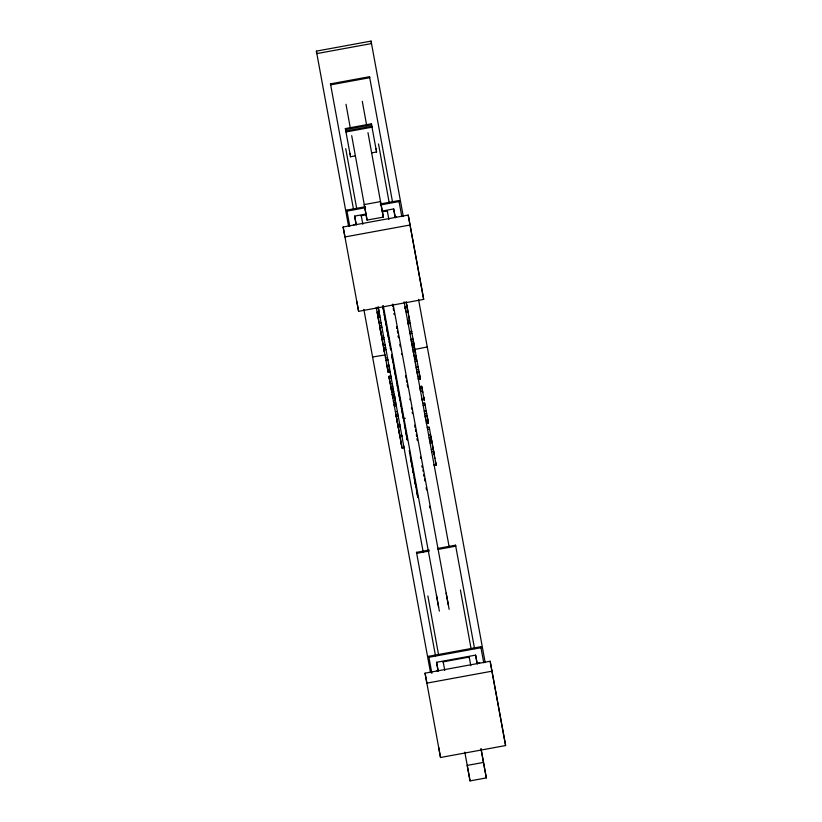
<?xml version="1.0" encoding="UTF-8"?>
<svg xmlns="http://www.w3.org/2000/svg" width="822" height="822" viewBox="0 0 822 822"><rect width="100%" height="100%" fill="white"/><g stroke="black" fill="none" stroke-linecap="round" stroke-linejoin="round"><path stroke-width="1.23" d="M371.061 41.1L371.513 43.566L316.84 53.594L316.388 51.128L371.061 41.1L403.253 216.217M369.53 76.703L369.705 77.7L330.66 84.861L330.475 83.865L369.53 76.703L392.608 202.418M371.4 123.814L371.575 124.81L345.538 129.588L345.363 128.592L371.4 123.814L376.558 151.988L371.606 152.902M345.363 128.592L350.532 156.766L355.484 155.851M365.574 207.699L346.976 211.11L346.802 210.113L365.4 206.702M380.267 203.969L398.865 200.558L401.824 216.679M380.452 204.966L399.05 201.554L398.865 200.558M354.631 216.114L356.224 224.786L354.631 216.114L365.965 214.028M382.343 211.028L393.676 208.952L395.269 217.625M362.831 224.262L361.269 215.672L366.232 214.758M382.343 211.799L387.306 210.894L387.532 212.138M383.34 217.1L380.494 201.606L364.228 204.596L367.074 220.08L383.34 217.1L367.968 132.661M353.522 224.776L356.121 224.303M395.177 217.131L396.481 216.895M343.134 227.006L408.215 215.066L421.871 289.426L423.679 299.383L358.598 311.322L343.134 227.006L344.942 236.952L410.024 225.012L408.215 215.066M377.452 314.004L376.373 308.096L378.326 307.736L379.076 311.815L377.123 312.175L377.452 314.004L379.404 313.644M377.709 315.401L379.713 315.278L377.709 315.401L381.542 336.229L383.494 335.879M407.948 311.497L405.996 311.846L405.349 308.301M378.11 317.528L380.052 317.128M381.079 322.748L379.127 323.108L377.76 315.638M407.589 320.498L409.541 320.148M379.62 325.769L381.572 325.409M407.681 321.063L409.644 320.703L406.14 301.612M381.932 327.392L379.97 327.701L379.867 327.135L381.079 333.711M408.082 323.221L410.034 322.861L415.572 352.977M381.798 337.626L383.802 337.503L381.798 337.626L385.107 355.69M410.003 333.681L411.966 333.342M382.189 339.763L384.131 339.352M412.993 338.972L411.041 339.332L411.524 341.983L413.476 341.623M385.169 344.983L383.216 345.343L381.85 337.863M383.699 347.994L385.652 347.634M411.904 344.048L413.856 343.699M384.059 349.977L386.011 349.617M414.113 345.086L412.161 345.446L411.73 343.082M412.5 347.274L414.452 346.915L413.261 340.359M385.076 354.94L372.613 356.995M415.336 351.672L415.131 350.614L413.178 350.973L413.384 352.032L415.336 351.672L416.435 357.714L414.483 358.073M385.056 355.412L385.569 358.197L387.522 357.837M385.888 359.902L387.85 359.543L387.943 360.108L385.991 360.468L385.888 359.902L388.169 372.315L390.121 371.955M416.692 359.111L414.74 359.461L416.744 359.337L420.361 379.024L418.398 379.384L418.306 378.819L420.258 378.469L420.361 379.024M415.1 361.444L417.062 361.094M388.025 371.544L386.905 365.41L388.857 365.05L389.618 369.222L387.665 369.581L388.025 371.544L389.977 371.184M418.09 366.725L416.138 367.085L416.62 369.746L418.583 369.386M392.885 398.012L388.909 376.384L390.861 376.024M388.909 376.384L390.912 376.26M417.001 371.811L418.953 371.452M389.309 378.51L391.241 378.099M419.847 376.291L417.895 376.651L417.134 372.479L419.086 372.119L420.206 378.254L418.254 378.603M392.279 383.73L390.327 384.09L388.96 376.61M390.81 386.751L392.762 386.391M391.18 388.724L393.132 388.364M391.436 390.121L393.389 389.762M423.649 396.985L424.327 400.674L421.686 386.278L419.734 386.638L420.597 391.364L422.549 391.015M393.748 391.724L391.796 392.073L390.573 385.384L391.077 388.107M392.258 394.611L394.211 394.252M394.622 396.481L394.426 395.444L392.474 395.803L392.669 396.841L394.622 396.481L395.361 400.55L393.409 400.91L393.748 402.739L395.701 402.39M396.348 405.863L394.396 406.222L394.005 404.136L396.009 404.013M424.779 403.16L422.827 403.52L424.779 403.16L428.447 423.073L426.495 423.433L426.392 422.878M423.186 405.493L425.149 405.154M395.423 411.853L397.375 411.493M397.858 414.144L395.906 414.504L397.827 424.974L399.78 424.614M424.234 411.144L426.186 410.784M398.228 416.127L396.266 416.435L396.163 415.87M424.717 413.795L426.669 413.435M403.027 416.836L403.366 418.665L405.318 418.316M425.097 415.86L427.05 415.5M399.852 424.953L397.899 425.303L396.615 418.285M427.933 420.34L425.981 420.7L425.221 416.528L427.173 416.168L428.293 422.303L426.341 422.662M398.228 427.132L400.18 426.772L400.078 426.207L398.125 426.567L398.228 427.132L399.924 436.338L401.876 435.979M429.187 427.142L427.235 427.502L429.238 427.378L433.636 451.412L431.684 451.771M427.594 429.474L429.567 429.176M428.632 435.115L430.584 434.756M429.115 437.777L431.067 437.417M429.495 439.842L431.447 439.482M429.752 441.239L431.704 440.88M401.588 445.411L402.071 448.072L404.023 447.723L403.684 445.863M430.091 443.068L432.043 442.709L430.851 436.153M431.283 449.583L433.235 449.223M435.783 463.084L436.163 465.149L434.211 465.509L434.047 464.636M429.279 551.028L416.682 553.34L416.497 552.343L429.094 550.041M437.91 548.418L455.552 545.181L474.551 648.64M438.095 549.415L455.727 546.178L455.552 545.181M480.798 646.739L480.973 647.736L428.909 657.281L428.724 656.285L480.798 646.739L483.757 662.851M436.554 662.285L438.147 670.958L436.554 662.285L475.609 655.124L477.202 663.796M444.764 670.433L443.202 661.844L469.228 657.066L469.465 658.309M436.749 670.711L438.054 670.475M477.109 663.313L479.709 662.83M425.056 673.177L490.148 661.237L503.804 735.598L505.612 745.554L440.52 757.494L425.056 673.177L426.865 683.133L491.957 671.194L490.148 661.237M480.973 748.647L483.48 762.426L467.204 765.405L470.05 780.9L486.326 777.91L481.096 749.14M411.647 331.585L411.503 330.834M403.674 420.299L407.28 439.986L407.178 439.421M409.233 450.61L415.316 483.788L414.206 477.654M394.005 404.136L399.461 433.821M434.324 455.141L432.444 444.856M393.82 366.704L393.666 365.821M415.202 483.1L415.603 485.309M414.905 349.34L415.079 350.264M420.504 457.022L420.669 457.936M389.217 341.592L389.412 342.64M389.484 343.103L390.758 350.038L390.429 348.209M392.207 394.293L392.402 395.341M407.373 308.342L407.034 306.524M423.895 398.321L423.762 397.571M405.421 308.702L405.082 306.883M423.731 474.623L423.905 475.558M411.277 461.738L411.606 463.516M411.668 463.896L411.873 465.016M412.325 467.461L412.11 466.28M412.87 470.4L412.541 468.663M401.804 435.547L401.989 436.595M400.037 436.944L400.365 438.722M400.427 439.102L401.732 446.223M401.085 442.668L400.869 441.496M406.859 305.579L406.982 306.205M433.954 453.056L433.533 450.775M433.965 453.148L434.17 454.278M436.163 465.149L433.913 452.891M421.933 398.66L422.303 400.622M394.149 313.511L394.313 314.405M396.584 326.735L396.821 328.029M396.636 327.043L396.923 328.584M398.536 337.431L398.228 335.766L398.598 337.75M412.295 412.346L412.449 413.158M415.511 429.834L415.829 431.571M424.08 476.544L423.772 474.849M387.152 330.403L387.676 333.218M392.022 356.871L391.58 354.488L394.211 368.811M393.553 365.245L394.118 368.297M398.588 392.68L399.112 395.495M411.236 461.532L410.815 459.19L410.949 459.94M412.829 470.194L413.312 472.866L413.168 472.075M415.911 486.953L415.583 485.206L415.768 486.213M399.574 434.396L400.006 436.739M401.311 443.87L401.516 445.021L399.708 435.157M410.024 225.012L423.679 299.383M491.957 671.194L505.612 745.554M418.521 299.311L485.186 662.563M416.435 357.714L416.076 355.751L414.124 356.111L413.384 352.032M404.136 301.797L449.295 547.637M405.277 307.921L405.421 308.692M412.356 346.494L412.963 349.782L427.286 346.966M415.326 362.625L415.737 364.876M483.48 762.426L486.326 777.91M393.111 304.232L449.131 609.349M392.505 304.551L392.731 305.784M393.224 308.476L393.574 310.418M397.386 331.132L397.735 333.044M399.821 344.377L400.232 346.627M405.575 375.767L405.996 378.017M406.428 380.339L406.767 382.189M407.209 384.604L407.65 387.028M409.829 398.927L410.003 399.852M411.442 407.691L411.688 409.058M412.336 412.572L412.51 413.528M415.768 431.262L415.48 429.701M416.333 434.283L416.713 436.4M417.083 438.373L417.473 440.52M420.515 457.104L420.73 458.296M422.436 467.584L422.231 466.423M422.878 469.968L423.125 471.325M426.115 487.58L426.536 489.871M429.536 506.218L429.855 507.986M394.18 313.696L394.334 314.538M383.278 305.65L439.369 611.136M415.285 483.552L417.843 497.526L416.723 491.371M382.662 305.918L383.617 311.158M385.467 321.186L383.782 312.052L383.884 312.607M387.368 331.543L385.744 322.707M387.583 332.684L389.905 345.312M394.426 369.982L394.098 368.153L397.571 387.1M394.95 372.89L395.361 375.079M395.516 375.911L396.029 378.685M396.543 381.5L396.903 383.463M397.18 384.984L398.804 393.82M398.999 394.868L401.136 406.52M401.424 408.133L401.835 410.332M401.989 411.154L402.503 413.939M386.206 325.224L384.234 314.456M378.099 306.575L423.258 552.415M361.269 215.672L361.495 216.905M443.202 661.844L443.428 663.087M376.26 307.418L376.599 309.278M384.46 352.114L383.442 346.535L384.48 352.258M401.907 447.147L402.071 448.072M330.475 83.865L353.563 209.589M416.497 552.343L435.496 655.802M346.802 210.113L349.761 226.225M428.724 656.285L431.869 673.393M316.388 51.128L348.579 226.245M363.848 309.339L430.512 672.591M475.609 655.124L477.192 663.827M393.676 208.952L395.259 217.655M460.412 589.97L471.181 649.257M378.51 143.942L389.258 203.106M434.807 457.741L434.91 458.296M435.403 460.998L435.752 462.92M418.079 366.612L418.182 367.177M421.686 386.278L422.806 392.433M426.166 410.661L426.269 411.226M428.344 422.518L428.447 423.073M406.654 304.407L406.787 305.157M407.085 306.76L408.205 312.894M408.781 315.977L408.883 316.532M409.027 317.333L409.13 317.888M409.171 318.124L410.291 324.258M469.228 657.066L470.8 665.656M407.435 319.666L408.339 324.618M387.306 210.894L388.868 219.484M375.952 148.607L376.127 149.604M376.384 150.991L376.558 151.988M362.276 101.311L366.725 125.653M446.171 593.114L448.309 604.869M422.046 465.427L422.405 467.399M424.522 478.897L424.902 480.983M414.658 425.19L415.089 427.563M417.288 439.503L417.422 440.263M392.454 304.274L392.895 306.709M396.749 327.68L396.851 328.183M401.578 353.922L401.681 354.488M436.451 595.118L438.629 607.088M464.82 752.12L470.05 780.9M413.528 474.017L413.63 474.571M398.146 390.193L400.047 400.591M400.571 403.407L403.366 418.665M405.01 427.574L405.102 428.128M406.017 433.081L407.137 439.205M346 104.302L350.326 128.119M351.693 135.64L367.074 220.08M382.816 306.77L383.278 309.278M386.71 327.916L388.806 339.383M391.94 356.46L392.32 358.526M392.402 358.947L392.618 360.17M392.926 361.803L393.029 362.348M349.915 153.385L350.09 154.372M350.347 155.769L350.532 156.766M398.804 430.204L399.924 436.338M380.319 329.54L381.542 336.229M385.467 357.601L385.569 358.197M388.066 371.76L388.169 372.315M392.669 396.841L393.748 402.739M427.872 595.94L438.64 655.226M345.733 148.659L356.656 208.285M438.712 747.537L440.52 757.494M356.789 301.366L358.598 311.322M371.832 126.208L345.795 130.986L345.98 131.972L372.006 127.205L371.832 126.208M411.596 331.348L409.644 331.708L411.606 331.4"/></g></svg>
